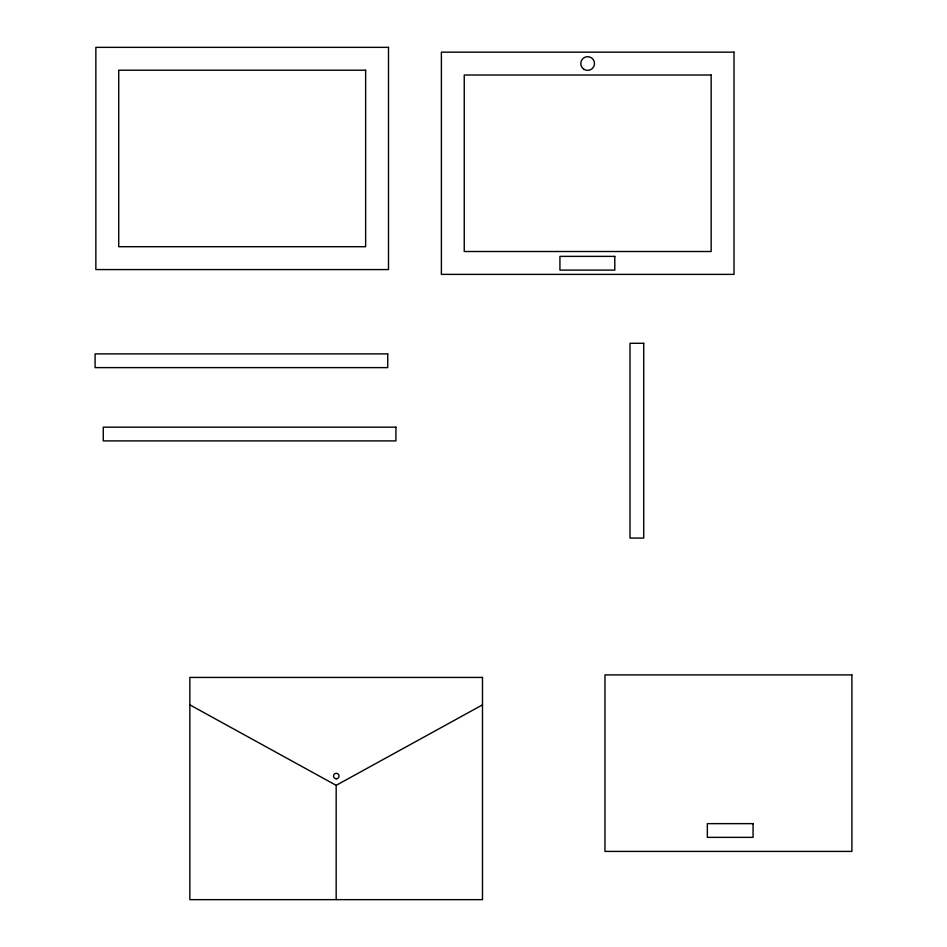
<?xml version="1.0" encoding="UTF-8"?>
<svg xmlns="http://www.w3.org/2000/svg" width="947" height="947" viewBox="0 0 947 947"><rect width="100%" height="100%" fill="white"/><g stroke="black" fill="none" stroke-linecap="round" stroke-linejoin="round"><path stroke-width="1.42" d="M189.85 704.864L336.173 785.335L482.485 704.864M336.173 785.335L336.173 899.65M388.495 47.35L95.86 47.35L95.86 269.575L388.495 269.575L388.495 47.35M734.02 52.156L441.385 52.156L441.385 274.381L734.02 274.381L734.02 52.156M365.637 70.208L118.718 70.208L118.718 246.705L365.637 246.705L365.637 70.208M711.161 75.014L464.243 75.014L464.243 251.511L711.161 251.511L711.161 75.014M614.804 256.377L559.926 256.377L559.926 270.096L614.804 270.096L614.804 256.377M643.723 343.288L630.004 343.288L630.004 538.074L643.723 538.074L643.723 343.288M387.737 353.894L95.102 353.894L95.102 367.614L387.737 367.614L387.737 353.894M395.917 427.18L103.27 427.18L103.27 440.9L395.917 440.9L395.917 427.18M851.898 674.903L604.979 674.903L604.979 851.412L851.898 851.412L851.898 674.903M482.485 677.425L189.85 677.425L189.85 899.65L482.485 899.65L482.485 677.425M753.066 823.641L707.338 823.641L707.338 837.361L753.066 837.361L753.066 823.641M336.268 778.801L335.558 778.706A2.746 2.746 0 0 1 334.161 774.291A2.746 2.746 0 0 1 338.754 774.895A2.746 2.746 0 0 1 336.268 778.801M583.612 69.072A6.854 6.854 0 0 0 594.467 64.242A6.854 6.854 0 0 0 584.855 57.258A6.854 6.854 0 0 0 583.612 69.072"/></g></svg>
